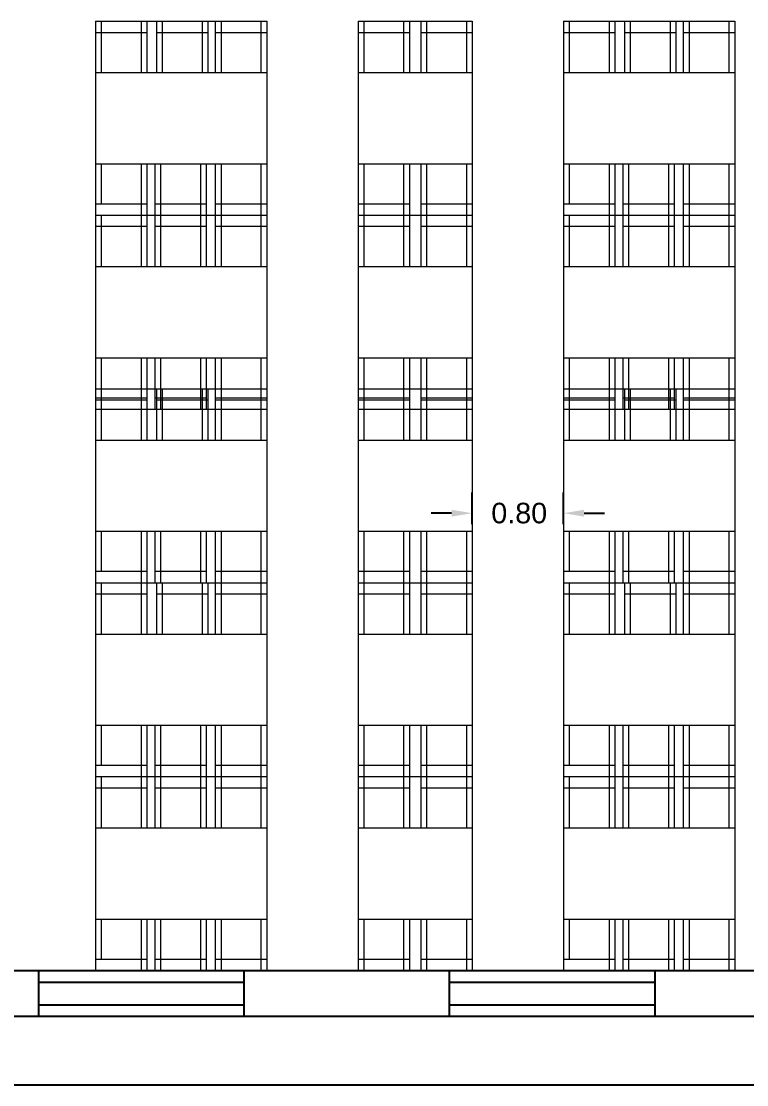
# Model space of a CAD drawing. Header units: inches. Extents: x 101 to 668, y -217 to 99.
# Drawn here: x 134.45 to 140.81, y 3.31 to 12.63 of the extents above; entities that cross this region are included whole.
import ezdxf

# ---------------------------------------------------------------- set-up
doc = ezdxf.new("R2010")
doc.units = ezdxf.units.IN
doc.header["$MEASUREMENT"] = 0
doc.layers.add('FUR', color=1, linetype='Continuous', lineweight=15)
doc.styles.get("Standard").update_dxf_attribs({"font": 'arial.ttf'})
doc.dimstyles.get("Standard").update_dxf_attribs({"dimtxt": 0.18, "dimasz": 0.18, "dimexe": 0.18, "dimexo": 0.0625, "dimgap": 0.09, "dimtad": 0, "dimtih": 1, "dimtoh": 1, "dimdec": 4, "dimzin": 0, "dimdsep": 46, "dimtxsty": 'Standard', "dimcen": 0.09, "dimadec": 0, "dimazin": 0, "dimtfac": 1, "dimtdec": 4, "dimtofl": 0, "dimtmove": 0, "dimatfit": 3, "dimfxl": 1, "dimtolj": 1, "dimtzin": 0, "dimarcsym": 0})

# ---------------------------------------------------------------- blocks, each defined once
blk = doc.blocks.new('*D66')
at = {"color": 0, "lineweight": -2}
for p, q in [((138.3996, 8.2207), (138.3996, 8.4971)), ((139.1996, 8.2207), (139.1996, 8.4971)), ((138.2196, 8.3171), (138.0396, 8.3171)), ((139.3796, 8.3171), (139.5596, 8.3171))]:
    blk.add_line(p, q, dxfattribs=at)
at = {"color": 0}
for points in [[(138.2196, 8.3471), (138.2196, 8.2871), (138.3996, 8.3171)], [(139.3796, 8.3471), (139.3796, 8.2871), (139.1996, 8.3171)]]:
    blk.add_solid(points, dxfattribs=at)
at = {"layer": 'Defpoints', "color": 0}
for p in [(139.1996, 8.3171), (138.3996, 8.1582), (139.1996, 8.1582)]:
    blk.add_point(p, dxfattribs=at)
at = {"color": 0, "insert": (138.812, 8.3171), "char_height": 0.18, "attachment_point": 5}
blk.add_mtext('\\A1;0.80', dxfattribs=at)

msp = doc.modelspace()

# ---------------------------------------------------------------- linework, layer by layer
for p, q in [((139.19961, 7.70825), (139.19961, 7.70825)), ((129.19961, 4.30825), (146.74461, 4.30825)), ((134.59961, 4.30825), (134.59961, 3.90825)), ((134.59961, 4.30825), (134.59961, 3.90825)), ((136.39961, 4.30825), (136.39961, 3.90825)), ((138.19961, 4.30825), (138.19961, 3.90825)), ((138.19961, 4.30825), (138.19961, 3.90825)), ((139.99961, 4.30825), (139.99961, 3.90825)), ((134.59961, 4.20825), (136.39961, 4.20825)), ((138.19961, 4.20825), (139.99961, 4.20825)), ((134.59961, 4.00825), (136.39961, 4.00825)), ((138.19961, 4.00825), (139.99961, 4.00825)), ((128.79961, 3.90825), (144.81961, 3.90825)), ((134.59961, 3.90825), (134.59961, 3.90825)), ((138.19961, 3.90825), (138.19961, 3.90825)), ((130.84961, 3.30825), (143.74961, 3.30825))]:
    msp.add_line(p, q)
at = {"layer": 'FUR', "lineweight": 20}
for p, q in [((135.09961, 12.62825), (135.09961, 11.37825)), ((135.09961, 12.62825), (135.09961, 12.17825)), ((135.09961, 12.62825), (135.54961, 12.62825)), ((135.09961, 12.62825), (136.59961, 12.62825)), ((135.14961, 12.62825), (135.14961, 12.17825)), ((135.49961, 12.62825), (135.49961, 12.17825)), ((135.54961, 12.62825), (135.54961, 12.17825)), ((135.63426, 12.62825), (135.63426, 12.17825)), ((135.68426, 12.62825), (135.68426, 12.17825)), ((135.74961, 12.62825), (136.19961, 12.62825)), ((136.03426, 12.62825), (136.03426, 12.17825)), ((136.08426, 12.62825), (136.08426, 12.17825)), ((136.14961, 12.62825), (136.14961, 12.17825)), ((136.19961, 12.62825), (136.19961, 12.17825)), ((136.54961, 12.62825), (136.54961, 12.17825)), ((136.59961, 12.62825), (136.59961, 10.92825)), ((136.59961, 12.62825), (136.59961, 12.17825)), ((137.39961, 12.62825), (137.39961, 10.92825)), ((137.39961, 12.62825), (137.84961, 12.62825)), ((137.39961, 12.62825), (138.39961, 12.62825)), ((137.44961, 12.62825), (137.44961, 12.17825)), ((137.79961, 12.62825), (137.79961, 12.17825)), ((137.84961, 12.62825), (137.84961, 12.17825)), ((137.94961, 12.62825), (138.39961, 12.62825)), ((137.94961, 12.62825), (137.94961, 12.17825)), ((137.99961, 12.62825), (137.99961, 12.17825)), ((138.34961, 12.62825), (138.34961, 12.17825)), ((138.39961, 12.62825), (138.39961, 12.17825)), ((138.39961, 12.62825), (138.39961, 11.37825)), ((139.19961, 12.62825), (139.19961, 11.37825)), ((139.19961, 12.62825), (139.19961, 12.17825)), ((139.19961, 12.62825), (139.64961, 12.62825)), ((139.19961, 12.62825), (140.69961, 12.62825)), ((139.24961, 12.62825), (139.24961, 12.17825)), ((139.59961, 12.62825), (139.59961, 12.17825)), ((139.64961, 12.62825), (139.64961, 12.17825)), ((139.73426, 12.62825), (139.73426, 12.17825)), ((139.78426, 12.62825), (139.78426, 12.17825)), ((139.84961, 12.62825), (140.29961, 12.62825)), ((140.13426, 12.62825), (140.13426, 12.17825)), ((140.18426, 12.62825), (140.18426, 12.17825)), ((140.24961, 12.62825), (140.24961, 12.17825)), ((140.29961, 12.62825), (140.29961, 12.17825)), ((140.64961, 12.62825), (140.64961, 12.17825)), ((140.69961, 12.62825), (140.69961, 10.92825)), ((140.69961, 12.62825), (140.69961, 12.17825)), ((135.54961, 12.52825), (135.09961, 12.52825)), ((136.08426, 12.52825), (135.63426, 12.52825)), ((136.59961, 12.52825), (136.14961, 12.52825)), ((137.84961, 12.52825), (137.39961, 12.52825)), ((138.39961, 12.52825), (137.94961, 12.52825)), ((139.64961, 12.52825), (139.19961, 12.52825)), ((140.18426, 12.52825), (139.73426, 12.52825)), ((140.69961, 12.52825), (140.24961, 12.52825)), ((135.09961, 12.37825), (135.09961, 12.17825)), ((135.63426, 12.37825), (135.63426, 12.17825)), ((137.94961, 12.37825), (137.94961, 12.17825)), ((139.19961, 12.37825), (139.19961, 12.17825)), ((139.73426, 12.37825), (139.73426, 12.17825)), ((135.09961, 12.17825), (135.63426, 12.17825)), ((135.09961, 12.17825), (135.09961, 11.37825)), ((135.63426, 12.17825), (136.14961, 12.17825)), ((136.14961, 12.17825), (136.59961, 12.17825)), ((137.39961, 12.17825), (137.94961, 12.17825)), ((137.94961, 12.17825), (138.39961, 12.17825)), ((139.19961, 12.17825), (139.73426, 12.17825)), ((139.19961, 12.17825), (139.19961, 11.37825)), ((139.73426, 12.17825), (140.24961, 12.17825)), ((140.24961, 12.17825), (140.69961, 12.17825)), ((135.09961, 11.37825), (135.61882, 11.37825)), ((135.09961, 11.37825), (135.09961, 10.92825)), ((135.14961, 11.37825), (135.14961, 11.02825)), ((135.49961, 11.37825), (135.49961, 10.92825)), ((135.54961, 11.37825), (135.54961, 10.92825)), ((135.61882, 11.37825), (136.14961, 11.37825)), ((135.61882, 11.37825), (135.61882, 10.92825)), ((135.66882, 11.37825), (135.66882, 10.92825)), ((136.01882, 11.37825), (136.01882, 10.92825)), ((136.06882, 11.37825), (136.06882, 10.92825)), ((136.14961, 11.37825), (136.59961, 11.37825)), ((136.14961, 11.37825), (136.14961, 10.92825)), ((136.19961, 11.37825), (136.19961, 10.92825)), ((136.54961, 11.37825), (136.54961, 10.92825)), ((136.59961, 11.37825), (136.59961, 10.92825)), ((137.39961, 11.37825), (137.94961, 11.37825)), ((137.44961, 11.37825), (137.44961, 10.92825)), ((137.79961, 11.37825), (137.79961, 10.92825)), ((137.84961, 11.37825), (137.84961, 10.92825)), ((137.94961, 11.37825), (138.39961, 11.37825)), ((137.94961, 11.37825), (137.94961, 10.92825)), ((137.99961, 11.37825), (137.99961, 10.92825)), ((138.34961, 11.37825), (138.34961, 10.92825)), ((138.39961, 11.37825), (138.39961, 10.92825)), ((138.39961, 11.37825), (138.39961, 10.92825)), ((139.19961, 11.37825), (139.71882, 11.37825)), ((139.19961, 11.37825), (139.19961, 10.92825)), ((139.24961, 11.37825), (139.24961, 11.02825)), ((139.59961, 11.37825), (139.59961, 10.92825)), ((139.64961, 11.37825), (139.64961, 10.92825)), ((139.71882, 11.37825), (140.24961, 11.37825)), ((139.71882, 11.37825), (139.71882, 10.92825)), ((139.76882, 11.37825), (139.76882, 10.92825)), ((140.11882, 11.37825), (140.11882, 10.92825)), ((140.16882, 11.37825), (140.16882, 10.92825)), ((140.24961, 11.37825), (140.69961, 11.37825)), ((140.24961, 11.37825), (140.24961, 10.92825)), ((140.29961, 11.37825), (140.29961, 10.92825)), ((140.64961, 11.37825), (140.64961, 10.92825)), ((140.69961, 11.37825), (140.69961, 10.92825)), ((135.09961, 11.02825), (135.54961, 11.02825)), ((135.61882, 11.02825), (136.06882, 11.02825)), ((136.14961, 11.02825), (136.59961, 11.02825)), ((137.39961, 11.02825), (137.84961, 11.02825)), ((137.94961, 11.02825), (138.39961, 11.02825)), ((139.19961, 11.02825), (139.64961, 11.02825)), ((139.71882, 11.02825), (140.16882, 11.02825)), ((140.24961, 11.02825), (140.69961, 11.02825)), ((135.09961, 10.92825), (135.54961, 10.92825)), ((135.09961, 10.92825), (136.59961, 10.92825)), ((135.09961, 10.92825), (135.09961, 9.67825)), ((135.09961, 10.92825), (135.09961, 10.47825)), ((135.09961, 10.92825), (135.54961, 10.92825)), ((135.09961, 10.92825), (136.59961, 10.92825)), ((135.14961, 10.92825), (135.14961, 10.47825)), ((135.49961, 10.92825), (135.49961, 10.47825)), ((135.54961, 10.92825), (135.54961, 10.47825)), ((135.61882, 10.92825), (135.61882, 10.47825)), ((135.66882, 10.92825), (135.66882, 10.47825)), ((135.74961, 10.92825), (136.19961, 10.92825)), ((135.74961, 10.92825), (136.19961, 10.92825)), ((136.01882, 10.92825), (136.01882, 10.47825)), ((136.06882, 10.92825), (136.06882, 10.47825)), ((136.14961, 10.92825), (136.14961, 10.47825)), ((136.19961, 10.92825), (136.19961, 10.47825)), ((136.54961, 10.92825), (136.54961, 10.47825)), ((136.59961, 10.92825), (136.59961, 9.22825)), ((136.59961, 10.92825), (136.59961, 10.47825)), ((137.39961, 10.92825), (137.84961, 10.92825)), ((137.39961, 10.92825), (138.39961, 10.92825)), ((137.39961, 10.92825), (137.39961, 9.22825)), ((137.39961, 10.92825), (137.84961, 10.92825)), ((137.39961, 10.92825), (138.39961, 10.92825)), ((137.44961, 10.92825), (137.44961, 10.47825)), ((137.79961, 10.92825), (137.79961, 10.47825)), ((137.84961, 10.92825), (137.84961, 10.47825)), ((137.94961, 10.92825), (138.39961, 10.92825)), ((137.94961, 10.92825), (137.94961, 10.47825)), ((137.99961, 10.92825), (137.99961, 10.47825)), ((138.04961, 10.92825), (138.39961, 10.92825)), ((138.34961, 10.92825), (138.34961, 10.47825)), ((138.39961, 10.92825), (138.39961, 10.47825)), ((138.39961, 10.92825), (138.39961, 9.67825)), ((139.19961, 10.92825), (139.64961, 10.92825)), ((139.19961, 10.92825), (140.69961, 10.92825)), ((139.19961, 10.92825), (139.19961, 9.67825)), ((139.19961, 10.92825), (139.19961, 10.47825)), ((139.19961, 10.92825), (139.64961, 10.92825)), ((139.19961, 10.92825), (140.69961, 10.92825)), ((139.24961, 10.92825), (139.24961, 10.47825)), ((139.59961, 10.92825), (139.59961, 10.47825)), ((139.64961, 10.92825), (139.64961, 10.47825)), ((139.71882, 10.92825), (139.71882, 10.47825)), ((139.76882, 10.92825), (139.76882, 10.47825)), ((139.84961, 10.92825), (140.29961, 10.92825)), ((139.84961, 10.92825), (140.29961, 10.92825)), ((140.11882, 10.92825), (140.11882, 10.47825)), ((140.16882, 10.92825), (140.16882, 10.47825)), ((140.24961, 10.92825), (140.24961, 10.47825)), ((140.29961, 10.92825), (140.29961, 10.47825)), ((140.64961, 10.92825), (140.64961, 10.47825)), ((140.69961, 10.92825), (140.69961, 9.22825)), ((140.69961, 10.92825), (140.69961, 10.47825)), ((135.54961, 10.82825), (135.09961, 10.82825)), ((136.06882, 10.82825), (135.61882, 10.82825)), ((136.59961, 10.82825), (136.14961, 10.82825)), ((137.84961, 10.82825), (137.39961, 10.82825)), ((138.39961, 10.82825), (137.94961, 10.82825)), ((139.64961, 10.82825), (139.19961, 10.82825)), ((140.16882, 10.82825), (139.71882, 10.82825)), ((140.69961, 10.82825), (140.24961, 10.82825)), ((135.09961, 10.67825), (135.09961, 10.47825)), ((135.61882, 10.67825), (135.61882, 10.47825)), ((137.94961, 10.67825), (137.94961, 10.47825)), ((139.19961, 10.67825), (139.19961, 10.47825)), ((135.09961, 10.47825), (135.63426, 10.47825)), ((135.09961, 10.47825), (135.09961, 9.67825)), ((135.63426, 10.47825), (136.14961, 10.47825)), ((136.14961, 10.47825), (136.59961, 10.47825)), ((137.39961, 10.47825), (137.94961, 10.47825)), ((137.94961, 10.47825), (138.39961, 10.47825)), ((139.19961, 10.47825), (139.73426, 10.47825)), ((139.19961, 10.47825), (139.19961, 9.67825)), ((139.73426, 10.47825), (140.24961, 10.47825)), ((140.24961, 10.47825), (140.69961, 10.47825)), ((135.09961, 9.67825), (135.61882, 9.67825)), ((135.09961, 9.67825), (135.09961, 9.22825)), ((135.14961, 9.67825), (135.14961, 9.32825)), ((135.49961, 9.67825), (135.49961, 9.22825)), ((135.54961, 9.67825), (135.54961, 9.22825)), ((135.61882, 9.67825), (136.14961, 9.67825)), ((135.61882, 9.67825), (135.61882, 9.22825)), ((135.66882, 9.67825), (135.66882, 9.22825)), ((136.01882, 9.67825), (136.01882, 9.22825)), ((136.06882, 9.67825), (136.06882, 9.22825)), ((136.14961, 9.67825), (136.59961, 9.67825)), ((136.14961, 9.67825), (136.14961, 9.22825)), ((136.19961, 9.67825), (136.19961, 9.22825)), ((136.54961, 9.67825), (136.54961, 9.22825)), ((136.59961, 9.67825), (136.59961, 9.22825)), ((137.39961, 9.67825), (137.94961, 9.67825)), ((137.44961, 9.67825), (137.44961, 9.22825)), ((137.79961, 9.67825), (137.79961, 9.22825)), ((137.84961, 9.67825), (137.84961, 9.22825)), ((137.94961, 9.67825), (138.39961, 9.67825)), ((137.94961, 9.67825), (137.94961, 9.22825)), ((137.99961, 9.67825), (137.99961, 9.22825)), ((138.34961, 9.67825), (138.34961, 9.22825)), ((138.39961, 9.67825), (138.39961, 9.22825)), ((138.39961, 9.67825), (138.39961, 9.22825)), ((139.19961, 9.67825), (139.71882, 9.67825)), ((139.19961, 9.67825), (139.19961, 9.22825)), ((139.24961, 9.67825), (139.24961, 9.32825)), ((139.59961, 9.67825), (139.59961, 9.22825)), ((139.64961, 9.67825), (139.64961, 9.22825)), ((139.71882, 9.67825), (140.24961, 9.67825)), ((139.71882, 9.67825), (139.71882, 9.22825)), ((139.76882, 9.67825), (139.76882, 9.22825)), ((140.11882, 9.67825), (140.11882, 9.22825)), ((140.16882, 9.67825), (140.16882, 9.22825)), ((140.24961, 9.67825), (140.69961, 9.67825)), ((140.24961, 9.67825), (140.24961, 9.22825)), ((140.29961, 9.67825), (140.29961, 9.22825)), ((140.64961, 9.67825), (140.64961, 9.22825)), ((140.69961, 9.67825), (140.69961, 9.22825)), ((135.09961, 9.40825), (135.09961, 8.15825)), ((135.09961, 9.40825), (135.09961, 8.95825)), ((135.09961, 9.40825), (135.54961, 9.40825)), ((135.09961, 9.40825), (136.59961, 9.40825)), ((135.09961, 9.32825), (135.54961, 9.32825)), ((135.14961, 9.40825), (135.14961, 8.95825)), ((135.49961, 9.40825), (135.49961, 8.95825)), ((135.54961, 9.40825), (135.54961, 8.95825)), ((135.61882, 9.32825), (136.06882, 9.32825)), ((135.63426, 9.40825), (135.63426, 8.95825)), ((135.68426, 9.40825), (135.68426, 8.95825)), ((135.74961, 9.40825), (136.19961, 9.40825)), ((136.03426, 9.40825), (136.03426, 8.95825)), ((136.08426, 9.40825), (136.08426, 8.95825)), ((136.14961, 9.40825), (136.14961, 8.95825)), ((136.14961, 9.32825), (136.59961, 9.32825)), ((136.19961, 9.40825), (136.19961, 8.95825)), ((136.54961, 9.40825), (136.54961, 8.95825)), ((136.59961, 9.40825), (136.59961, 7.70825)), ((136.59961, 9.40825), (136.59961, 8.95825)), ((137.39961, 9.40825), (137.39961, 7.70825)), ((137.39961, 9.40825), (137.84961, 9.40825)), ((137.39961, 9.40825), (138.39961, 9.40825)), ((137.39961, 9.32825), (137.84961, 9.32825)), ((137.44961, 9.40825), (137.44961, 8.95825)), ((137.79961, 9.40825), (137.79961, 8.95825)), ((137.84961, 9.40825), (137.84961, 8.95825)), ((137.94961, 9.40825), (138.39961, 9.40825)), ((137.94961, 9.40825), (137.94961, 8.95825)), ((137.94961, 9.32825), (138.39961, 9.32825)), ((137.99961, 9.40825), (137.99961, 8.95825)), ((138.34961, 9.40825), (138.34961, 8.95825)), ((138.39961, 9.40825), (138.39961, 8.95825)), ((138.39961, 9.40825), (138.39961, 8.15825)), ((139.19961, 9.40825), (139.19961, 8.15825)), ((139.19961, 9.40825), (139.19961, 8.95825)), ((139.19961, 9.40825), (139.64961, 9.40825)), ((139.19961, 9.40825), (140.69961, 9.40825)), ((139.19961, 9.32825), (139.64961, 9.32825)), ((139.24961, 9.40825), (139.24961, 8.95825)), ((139.59961, 9.40825), (139.59961, 8.95825)), ((139.64961, 9.40825), (139.64961, 8.95825)), ((139.71882, 9.32825), (140.16882, 9.32825)), ((139.73426, 9.40825), (139.73426, 8.95825)), ((139.78426, 9.40825), (139.78426, 8.95825)), ((139.84961, 9.40825), (140.29961, 9.40825)), ((140.13426, 9.40825), (140.13426, 8.95825)), ((140.18426, 9.40825), (140.18426, 8.95825)), ((140.24961, 9.40825), (140.24961, 8.95825)), ((140.24961, 9.32825), (140.69961, 9.32825)), ((140.29961, 9.40825), (140.29961, 8.95825)), ((140.64961, 9.40825), (140.64961, 8.95825)), ((140.69961, 9.40825), (140.69961, 7.70825)), ((140.69961, 9.40825), (140.69961, 8.95825)), ((135.54961, 9.30825), (135.09961, 9.30825)), ((135.09961, 9.22825), (135.54961, 9.22825)), ((135.09961, 9.22825), (136.59961, 9.22825)), ((136.08426, 9.30825), (135.63426, 9.30825)), ((135.74961, 9.22825), (136.19961, 9.22825)), ((136.59961, 9.30825), (136.14961, 9.30825)), ((137.84961, 9.30825), (137.39961, 9.30825)), ((137.39961, 9.22825), (137.84961, 9.22825)), ((137.39961, 9.22825), (138.39961, 9.22825)), ((138.39961, 9.30825), (137.94961, 9.30825)), ((138.04961, 9.22825), (138.39961, 9.22825)), ((139.64961, 9.30825), (139.19961, 9.30825)), ((139.19961, 9.22825), (139.64961, 9.22825)), ((139.19961, 9.22825), (140.69961, 9.22825)), ((140.18426, 9.30825), (139.73426, 9.30825)), ((139.84961, 9.22825), (140.29961, 9.22825)), ((140.69961, 9.30825), (140.24961, 9.30825)), ((135.09961, 9.15825), (135.09961, 8.95825)), ((135.63426, 9.15825), (135.63426, 8.95825)), ((137.94961, 9.15825), (137.94961, 8.95825)), ((139.19961, 9.15825), (139.19961, 8.95825)), ((139.73426, 9.15825), (139.73426, 8.95825)), ((135.09961, 8.95825), (135.63426, 8.95825)), ((135.09961, 8.95825), (135.09961, 8.15825)), ((135.63426, 8.95825), (136.14961, 8.95825)), ((136.14961, 8.95825), (136.59961, 8.95825)), ((137.39961, 8.95825), (137.94961, 8.95825)), ((137.94961, 8.95825), (138.39961, 8.95825)), ((139.19961, 8.95825), (139.73426, 8.95825)), ((139.19961, 8.95825), (139.19961, 8.15825)), ((139.73426, 8.95825), (140.24961, 8.95825)), ((140.24961, 8.95825), (140.69961, 8.95825)), ((135.09961, 8.15825), (135.61882, 8.15825)), ((135.09961, 8.15825), (135.09961, 7.70825)), ((135.14961, 8.15825), (135.14961, 7.80825)), ((135.49961, 8.15825), (135.49961, 7.70825)), ((135.54961, 8.15825), (135.54961, 7.70825)), ((135.61882, 8.15825), (136.14961, 8.15825)), ((135.61882, 8.15825), (135.61882, 7.70825)), ((135.66882, 8.15825), (135.66882, 7.70825)), ((136.01882, 8.15825), (136.01882, 7.70825)), ((136.06882, 8.15825), (136.06882, 7.70825)), ((136.14961, 8.15825), (136.59961, 8.15825)), ((136.14961, 8.15825), (136.14961, 7.70825)), ((136.19961, 8.15825), (136.19961, 7.70825)), ((136.54961, 8.15825), (136.54961, 7.70825)), ((136.59961, 8.15825), (136.59961, 7.70825)), ((137.39961, 8.15825), (137.94961, 8.15825)), ((137.44961, 8.15825), (137.44961, 7.70825)), ((137.79961, 8.15825), (137.79961, 7.70825)), ((137.84961, 8.15825), (137.84961, 7.70825)), ((137.94961, 8.15825), (138.39961, 8.15825)), ((137.94961, 8.15825), (137.94961, 7.70825)), ((137.99961, 8.15825), (137.99961, 7.70825)), ((138.34961, 8.15825), (138.34961, 7.70825)), ((138.39961, 8.15825), (138.39961, 7.70825)), ((138.39961, 8.15825), (138.39961, 7.70825)), ((139.19961, 8.15825), (139.71882, 8.15825)), ((139.19961, 8.15825), (139.19961, 7.70825)), ((139.24961, 8.15825), (139.24961, 7.80825)), ((139.59961, 8.15825), (139.59961, 7.70825)), ((139.64961, 8.15825), (139.64961, 7.70825)), ((139.71882, 8.15825), (140.24961, 8.15825)), ((139.71882, 8.15825), (139.71882, 7.70825)), ((139.76882, 8.15825), (139.76882, 7.70825)), ((140.11882, 8.15825), (140.11882, 7.70825)), ((140.16882, 8.15825), (140.16882, 7.70825)), ((140.24961, 8.15825), (140.69961, 8.15825)), ((140.24961, 8.15825), (140.24961, 7.70825)), ((140.29961, 8.15825), (140.29961, 7.70825)), ((140.64961, 8.15825), (140.64961, 7.70825)), ((140.69961, 8.15825), (140.69961, 7.70825)), ((135.09961, 7.80825), (135.54961, 7.80825)), ((135.61882, 7.80825), (136.06882, 7.80825)), ((136.14961, 7.80825), (136.59961, 7.80825)), ((137.39961, 7.80825), (137.84961, 7.80825)), ((137.94961, 7.80825), (138.39961, 7.80825)), ((139.19961, 7.80825), (139.64961, 7.80825)), ((139.71882, 7.80825), (140.16882, 7.80825)), ((140.24961, 7.80825), (140.69961, 7.80825)), ((135.09961, 7.70825), (135.09961, 6.45825)), ((135.09961, 7.70825), (135.09961, 7.25825)), ((135.09961, 7.70825), (135.54961, 7.70825)), ((135.09961, 7.70825), (136.59961, 7.70825)), ((135.09961, 7.70825), (135.54961, 7.70825)), ((135.09961, 7.70825), (136.59961, 7.70825)), ((135.09961, 7.70825), (135.54961, 7.70825)), ((135.09961, 7.70825), (136.59961, 7.70825)), ((135.14961, 7.70825), (135.14961, 7.25825)), ((135.49961, 7.70825), (135.49961, 7.25825)), ((135.54961, 7.70825), (135.54961, 7.25825)), ((135.63426, 7.70825), (135.63426, 7.25825)), ((135.68426, 7.70825), (135.68426, 7.25825)), ((135.74961, 7.70825), (136.19961, 7.70825)), ((135.74961, 7.70825), (136.19961, 7.70825)), ((135.74961, 7.70825), (136.19961, 7.70825)), ((136.03426, 7.70825), (136.03426, 7.25825)), ((136.08426, 7.70825), (136.08426, 7.25825)), ((136.14961, 7.70825), (136.14961, 7.25825)), ((136.19961, 7.70825), (136.19961, 7.25825)), ((136.54961, 7.70825), (136.54961, 7.25825)), ((136.59961, 7.70825), (136.59961, 6.00825)), ((136.59961, 7.70825), (136.59961, 7.25825)), ((137.39961, 7.70825), (137.39961, 6.00825)), ((137.39961, 7.70825), (137.84961, 7.70825)), ((137.39961, 7.70825), (138.39961, 7.70825)), ((137.39961, 7.70825), (137.84961, 7.70825)), ((137.39961, 7.70825), (138.39961, 7.70825)), ((137.39961, 7.70825), (137.84961, 7.70825)), ((137.39961, 7.70825), (138.39961, 7.70825)), ((137.44961, 7.70825), (137.44961, 7.25825)), ((137.79961, 7.70825), (137.79961, 7.25825)), ((137.84961, 7.70825), (137.84961, 7.25825)), ((137.94961, 7.70825), (138.39961, 7.70825)), ((137.94961, 7.70825), (137.94961, 7.25825)), ((137.94961, 7.70825), (138.39961, 7.70825)), ((137.99961, 7.70825), (137.99961, 7.25825)), ((138.04961, 7.70825), (138.39961, 7.70825)), ((138.34961, 7.70825), (138.34961, 7.25825)), ((138.39961, 7.70825), (138.39961, 7.25825)), ((138.39961, 7.70825), (138.39961, 6.45825)), ((139.19961, 7.70825), (139.19961, 6.45825)), ((139.19961, 7.70825), (139.19961, 7.25825)), ((139.19961, 7.70825), (139.64961, 7.70825)), ((139.19961, 7.70825), (140.69961, 7.70825)), ((139.19961, 7.70825), (139.64961, 7.70825)), ((139.19961, 7.70825), (140.69961, 7.70825)), ((139.19961, 7.70825), (139.64961, 7.70825)), ((139.19961, 7.70825), (140.69961, 7.70825)), ((139.24961, 7.70825), (139.24961, 7.25825)), ((139.59961, 7.70825), (139.59961, 7.25825)), ((139.64961, 7.70825), (139.64961, 7.25825)), ((139.73426, 7.70825), (139.73426, 7.25825)), ((139.78426, 7.70825), (139.78426, 7.25825)), ((139.84961, 7.70825), (140.29961, 7.70825)), ((139.84961, 7.70825), (140.29961, 7.70825)), ((139.84961, 7.70825), (140.29961, 7.70825)), ((140.13426, 7.70825), (140.13426, 7.25825)), ((140.18426, 7.70825), (140.18426, 7.25825)), ((140.24961, 7.70825), (140.24961, 7.25825)), ((140.29961, 7.70825), (140.29961, 7.25825)), ((140.64961, 7.70825), (140.64961, 7.25825)), ((140.69961, 7.70825), (140.69961, 6.00825)), ((140.69961, 7.70825), (140.69961, 7.25825)), ((135.54961, 7.60825), (135.09961, 7.60825)), ((136.08426, 7.60825), (135.63426, 7.60825)), ((136.59961, 7.60825), (136.14961, 7.60825)), ((137.84961, 7.60825), (137.39961, 7.60825)), ((138.39961, 7.60825), (137.94961, 7.60825)), ((139.64961, 7.60825), (139.19961, 7.60825)), ((140.18426, 7.60825), (139.73426, 7.60825)), ((140.69961, 7.60825), (140.24961, 7.60825)), ((135.09961, 7.45825), (135.09961, 7.25825)), ((135.63426, 7.45825), (135.63426, 7.25825)), ((137.94961, 7.45825), (137.94961, 7.25825)), ((139.19961, 7.45825), (139.19961, 7.25825)), ((139.73426, 7.45825), (139.73426, 7.25825)), ((135.09961, 7.25825), (135.63426, 7.25825)), ((135.09961, 7.25825), (135.09961, 6.45825)), ((135.63426, 7.25825), (136.14961, 7.25825)), ((136.14961, 7.25825), (136.59961, 7.25825)), ((137.39961, 7.25825), (137.94961, 7.25825)), ((137.94961, 7.25825), (138.39961, 7.25825)), ((139.19961, 7.25825), (139.73426, 7.25825)), ((139.19961, 7.25825), (139.19961, 6.45825)), ((139.73426, 7.25825), (140.24961, 7.25825)), ((140.24961, 7.25825), (140.69961, 7.25825)), ((135.09961, 6.45825), (135.61882, 6.45825)), ((135.09961, 6.45825), (135.09961, 6.00825)), ((135.14961, 6.45825), (135.14961, 6.10825)), ((135.49961, 6.45825), (135.49961, 6.00825)), ((135.54961, 6.45825), (135.54961, 6.00825)), ((135.61882, 6.45825), (136.14961, 6.45825)), ((135.61882, 6.45825), (135.61882, 6.00825)), ((135.66882, 6.45825), (135.66882, 6.00825)), ((136.01882, 6.45825), (136.01882, 6.00825)), ((136.06882, 6.45825), (136.06882, 6.00825)), ((136.14961, 6.45825), (136.59961, 6.45825)), ((136.14961, 6.45825), (136.14961, 6.00825)), ((136.19961, 6.45825), (136.19961, 6.00825)), ((136.54961, 6.45825), (136.54961, 6.00825)), ((136.59961, 6.45825), (136.59961, 6.00825)), ((137.39961, 6.45825), (137.94961, 6.45825)), ((137.44961, 6.45825), (137.44961, 6.00825)), ((137.79961, 6.45825), (137.79961, 6.00825)), ((137.84961, 6.45825), (137.84961, 6.00825)), ((137.94961, 6.45825), (138.39961, 6.45825)), ((137.94961, 6.45825), (137.94961, 6.00825)), ((137.99961, 6.45825), (137.99961, 6.00825)), ((138.34961, 6.45825), (138.34961, 6.00825)), ((138.39961, 6.45825), (138.39961, 6.00825)), ((138.39961, 6.45825), (138.39961, 6.00825)), ((139.19961, 6.45825), (139.71882, 6.45825)), ((139.19961, 6.45825), (139.19961, 6.00825)), ((139.24961, 6.45825), (139.24961, 6.10825)), ((139.59961, 6.45825), (139.59961, 6.00825)), ((139.64961, 6.45825), (139.64961, 6.00825)), ((139.71882, 6.45825), (140.24961, 6.45825)), ((139.71882, 6.45825), (139.71882, 6.00825)), ((139.76882, 6.45825), (139.76882, 6.00825)), ((140.11882, 6.45825), (140.11882, 6.00825)), ((140.16882, 6.45825), (140.16882, 6.00825)), ((140.24961, 6.45825), (140.69961, 6.45825)), ((140.24961, 6.45825), (140.24961, 6.00825)), ((140.29961, 6.45825), (140.29961, 6.00825)), ((140.64961, 6.45825), (140.64961, 6.00825)), ((140.69961, 6.45825), (140.69961, 6.00825)), ((135.09961, 6.10825), (135.54961, 6.10825)), ((135.61882, 6.10825), (136.06882, 6.10825)), ((136.14961, 6.10825), (136.59961, 6.10825)), ((137.39961, 6.10825), (137.84961, 6.10825)), ((137.94961, 6.10825), (138.39961, 6.10825)), ((139.19961, 6.10825), (139.64961, 6.10825)), ((139.71882, 6.10825), (140.16882, 6.10825)), ((140.24961, 6.10825), (140.69961, 6.10825)), ((135.09961, 6.00825), (135.09961, 4.75825)), ((135.09961, 6.00825), (135.09961, 5.55825)), ((135.09961, 6.00825), (135.54961, 6.00825)), ((135.09961, 6.00825), (136.59961, 6.00825)), ((135.09961, 6.00825), (135.54961, 6.00825)), ((135.09961, 6.00825), (136.59961, 6.00825)), ((135.14961, 6.00825), (135.14961, 5.55825)), ((135.49961, 6.00825), (135.49961, 5.55825)), ((135.54961, 6.00825), (135.54961, 5.55825)), ((135.61882, 6.00825), (135.61882, 5.55825)), ((135.66882, 6.00825), (135.66882, 5.55825)), ((135.74961, 6.00825), (136.19961, 6.00825)), ((135.74961, 6.00825), (136.19961, 6.00825)), ((136.01882, 6.00825), (136.01882, 5.55825)), ((136.06882, 6.00825), (136.06882, 5.55825)), ((136.14961, 6.00825), (136.14961, 5.55825)), ((136.19961, 6.00825), (136.19961, 5.55825)), ((136.54961, 6.00825), (136.54961, 5.55825)), ((136.59961, 6.00825), (136.59961, 4.30825)), ((136.59961, 6.00825), (136.59961, 5.55825)), ((137.39961, 6.00825), (137.84961, 6.00825)), ((137.39961, 6.00825), (138.39961, 6.00825)), ((137.39961, 6.00825), (137.39961, 4.30825)), ((137.39961, 6.00825), (137.84961, 6.00825)), ((137.39961, 6.00825), (138.39961, 6.00825)), ((137.44961, 6.00825), (137.44961, 5.55825)), ((137.79961, 6.00825), (137.79961, 5.55825)), ((137.84961, 6.00825), (137.84961, 5.55825)), ((137.94961, 6.00825), (138.39961, 6.00825)), ((137.94961, 6.00825), (137.94961, 5.55825)), ((137.99961, 6.00825), (137.99961, 5.55825)), ((138.04961, 6.00825), (138.39961, 6.00825)), ((138.34961, 6.00825), (138.34961, 5.55825)), ((138.39961, 6.00825), (138.39961, 5.55825)), ((138.39961, 6.00825), (138.39961, 4.75825)), ((139.19961, 6.00825), (139.64961, 6.00825)), ((139.19961, 6.00825), (140.69961, 6.00825)), ((139.19961, 6.00825), (139.19961, 4.75825)), ((139.19961, 6.00825), (139.19961, 5.55825)), ((139.19961, 6.00825), (139.64961, 6.00825)), ((139.19961, 6.00825), (140.69961, 6.00825)), ((139.24961, 6.00825), (139.24961, 5.55825)), ((139.59961, 6.00825), (139.59961, 5.55825)), ((139.64961, 6.00825), (139.64961, 5.55825)), ((139.71882, 6.00825), (139.71882, 5.55825)), ((139.76882, 6.00825), (139.76882, 5.55825)), ((139.84961, 6.00825), (140.29961, 6.00825)), ((139.84961, 6.00825), (140.29961, 6.00825)), ((140.11882, 6.00825), (140.11882, 5.55825)), ((140.16882, 6.00825), (140.16882, 5.55825)), ((140.24961, 6.00825), (140.24961, 5.55825)), ((140.29961, 6.00825), (140.29961, 5.55825)), ((140.64961, 6.00825), (140.64961, 5.55825)), ((140.69961, 6.00825), (140.69961, 4.30825)), ((140.69961, 6.00825), (140.69961, 5.55825)), ((135.54961, 5.90825), (135.09961, 5.90825)), ((136.06882, 5.90825), (135.61882, 5.90825)), ((136.59961, 5.90825), (136.14961, 5.90825)), ((137.84961, 5.90825), (137.39961, 5.90825)), ((138.39961, 5.90825), (137.94961, 5.90825)), ((139.64961, 5.90825), (139.19961, 5.90825)), ((140.16882, 5.90825), (139.71882, 5.90825)), ((140.69961, 5.90825), (140.24961, 5.90825)), ((135.09961, 5.75825), (135.09961, 5.55825)), ((137.94961, 5.75825), (137.94961, 5.55825)), ((139.19961, 5.75825), (139.19961, 5.55825)), ((135.09961, 5.55825), (135.63426, 5.55825)), ((135.09961, 5.55825), (135.09961, 4.75825)), ((135.63426, 5.55825), (136.14961, 5.55825)), ((136.14961, 5.55825), (136.59961, 5.55825)), ((137.39961, 5.55825), (137.94961, 5.55825)), ((137.94961, 5.55825), (138.39961, 5.55825)), ((139.19961, 5.55825), (139.73426, 5.55825)), ((139.19961, 5.55825), (139.19961, 4.75825)), ((139.73426, 5.55825), (140.24961, 5.55825)), ((140.24961, 5.55825), (140.69961, 5.55825)), ((135.09961, 4.75825), (135.61882, 4.75825)), ((135.09961, 4.75825), (135.09961, 4.30825)), ((135.14961, 4.75825), (135.14961, 4.40825)), ((135.49961, 4.75825), (135.49961, 4.30825)), ((135.54961, 4.75825), (135.54961, 4.30825)), ((135.61882, 4.75825), (136.14961, 4.75825)), ((135.61882, 4.75825), (135.61882, 4.30825)), ((135.66882, 4.75825), (135.66882, 4.30825)), ((136.01882, 4.75825), (136.01882, 4.30825)), ((136.06882, 4.75825), (136.06882, 4.30825)), ((136.14961, 4.75825), (136.59961, 4.75825)), ((136.14961, 4.75825), (136.14961, 4.30825)), ((136.19961, 4.75825), (136.19961, 4.30825)), ((136.54961, 4.75825), (136.54961, 4.30825)), ((136.59961, 4.75825), (136.59961, 4.30825)), ((137.39961, 4.75825), (137.94961, 4.75825)), ((137.44961, 4.75825), (137.44961, 4.30825)), ((137.79961, 4.75825), (137.79961, 4.30825)), ((137.84961, 4.75825), (137.84961, 4.30825)), ((137.94961, 4.75825), (138.39961, 4.75825)), ((137.94961, 4.75825), (137.94961, 4.30825)), ((137.99961, 4.75825), (137.99961, 4.30825)), ((138.34961, 4.75825), (138.34961, 4.30825)), ((138.39961, 4.75825), (138.39961, 4.30825)), ((138.39961, 4.75825), (138.39961, 4.30825)), ((139.19961, 4.75825), (139.71882, 4.75825)), ((139.19961, 4.75825), (139.19961, 4.30825)), ((139.24961, 4.75825), (139.24961, 4.40825)), ((139.59961, 4.75825), (139.59961, 4.30825)), ((139.64961, 4.75825), (139.64961, 4.30825)), ((139.71882, 4.75825), (140.24961, 4.75825)), ((139.71882, 4.75825), (139.71882, 4.30825)), ((139.76882, 4.75825), (139.76882, 4.30825)), ((140.11882, 4.75825), (140.11882, 4.30825)), ((140.16882, 4.75825), (140.16882, 4.30825)), ((140.24961, 4.75825), (140.69961, 4.75825)), ((140.24961, 4.75825), (140.24961, 4.30825)), ((140.29961, 4.75825), (140.29961, 4.30825)), ((140.64961, 4.75825), (140.64961, 4.30825)), ((140.69961, 4.75825), (140.69961, 4.30825)), ((135.09961, 4.40825), (135.54961, 4.40825)), ((135.61882, 4.40825), (136.06882, 4.40825)), ((136.14961, 4.40825), (136.59961, 4.40825)), ((137.39961, 4.40825), (137.84961, 4.40825)), ((137.94961, 4.40825), (138.39961, 4.40825)), ((139.19961, 4.40825), (139.64961, 4.40825)), ((139.71882, 4.40825), (140.16882, 4.40825)), ((140.24961, 4.40825), (140.69961, 4.40825)), ((135.09961, 4.30825), (135.54961, 4.30825)), ((135.09961, 4.30825), (136.59961, 4.30825)), ((135.74961, 4.30825), (136.19961, 4.30825)), ((137.39961, 4.30825), (137.84961, 4.30825)), ((137.39961, 4.30825), (138.39961, 4.30825)), ((138.04961, 4.30825), (138.39961, 4.30825)), ((139.19961, 4.30825), (139.64961, 4.30825)), ((139.19961, 4.30825), (140.69961, 4.30825)), ((139.84961, 4.30825), (140.29961, 4.30825))]:
    msp.add_line(p, q, dxfattribs=at)

# ---------------------------------------------------------------- dimensions: what is measured, and where the dimension line sits
dim = msp.add_linear_dim(base=(139.19961, 8.31713), p1=(138.39961, 8.15825), p2=(139.19961, 8.15825), dimstyle='Standard', override={"dimtxt": 0.18, "dimdec": 2})
dim.commit()
dim.dimension.update_dxf_attribs({"geometry": '*D66', "text_midpoint": (138.81198, 8.31713), "dimtype": 160})

doc.saveas('drawing.dxf')
